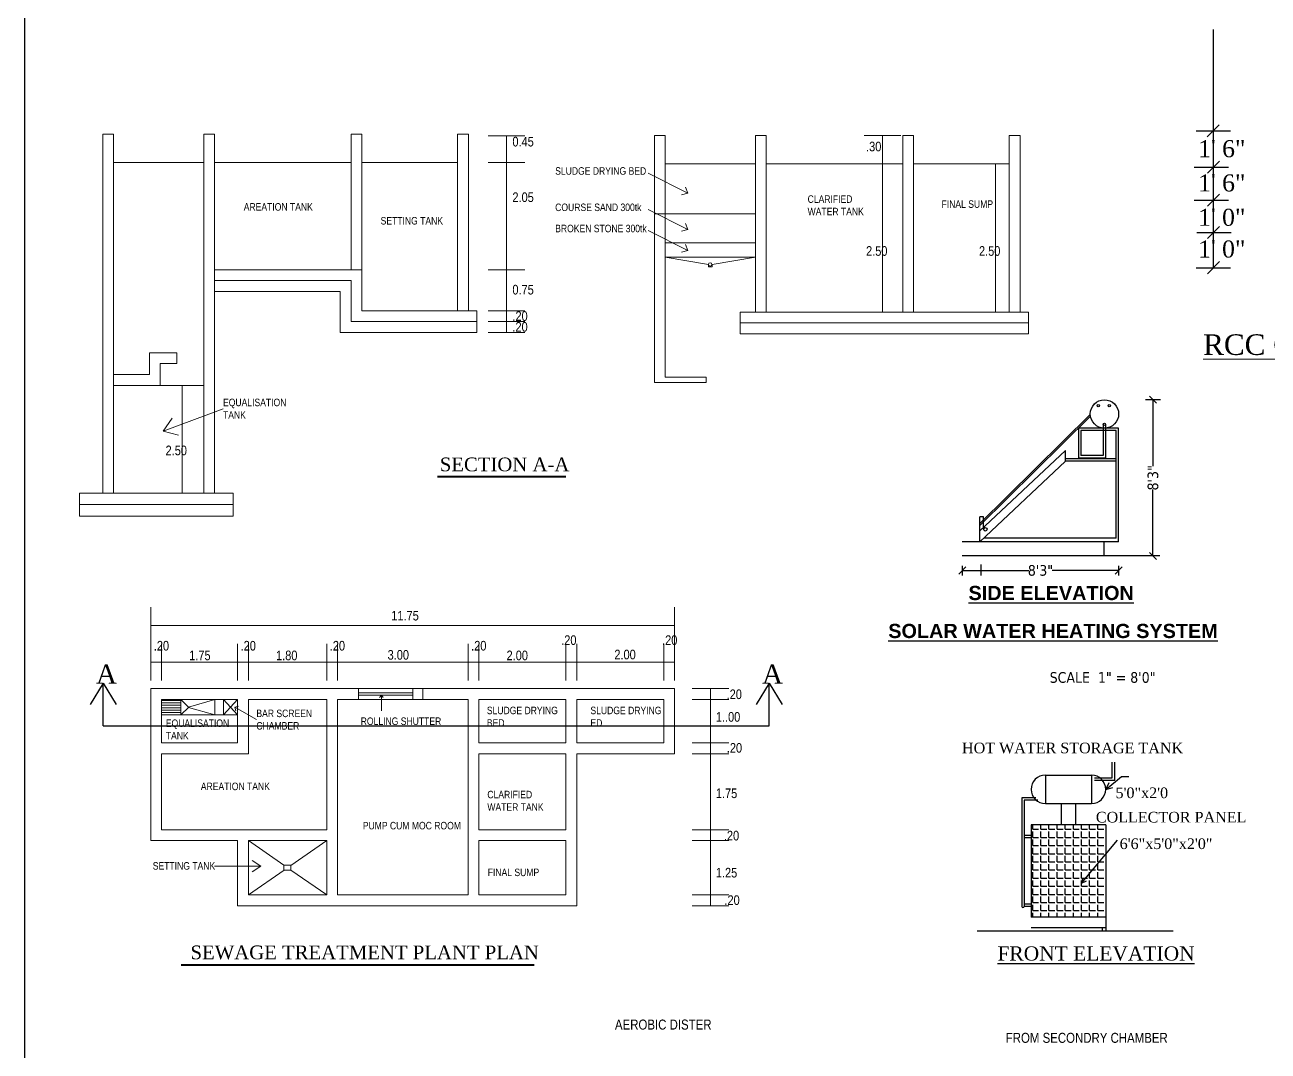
# Model space of a CAD drawing. Header units: metres. Extents: x 3520 to 17931, y 2577 to 6638.
# Drawn here: x 12746 to 14519, y 4352 to 5815 of the extents above; entities that cross this region are included whole.
import ezdxf

# ---------------------------------------------------------------- set-up
doc = ezdxf.new("R2010")
doc.units = ezdxf.units.M
doc.header["$MEASUREMENT"] = 0
doc.styles.add('ANAND', font='times.ttf')
doc.styles.add('STYLE2', font='tahoma.ttf', dxfattribs={"height": 10})
doc.styles.add('style4', font='arialbd.ttf', dxfattribs={"height": 12})

# ---------------------------------------------------------------- blocks, each defined once
blk = doc.blocks.new('_Oblique')
at = {"color": 0, "linetype": 'ByBlock', "lineweight": -2}
blk.add_line((-0.5, -0.5), (0.5, 0.5), dxfattribs=at)
blk = doc.blocks.new('A$C106F4E2D')
at = {"color": 2}
for p, q in [((235.6, 242.8), (222.9, 242.8)), ((235, 110.8), (222.3, 110.8)), ((68.1, 102.5), (68.1, 94.4)), ((200.3, 102.5), (200.3, 94.4))]:
    blk.add_line(p, q, dxfattribs=at)
at = {"color": 4}
for p, q in [((229.3, 242.8), (229.3, 186.8)), ((229.3, 110.8), (229.3, 166.9)), ((68.1, 98.5), (124.3, 98.5)), ((200.3, 98.5), (144.2, 98.5))]:
    blk.add_line(p, q, dxfattribs=at)
for p, q in [((176.3, 230.3), (83.1, 138.1)), ((176.4, 228.9), (83.1, 136.6)), ((187.3, 222.1), (187.3, 195.8)), ((189.3, 222.1), (189.3, 193.8)), ((166.4, 218.8), (166.4, 193.8)), ((200.3, 218.8), (166.4, 218.8)), ((168.4, 216.8), (168.4, 195.8)), ((198.3, 216.8), (168.4, 216.8)), ((198.3, 125.8), (198.3, 216.8)), ((200.3, 122.8), (200.3, 218.8)), ((155.5, 200), (83.1, 132)), ((155.5, 190.8), (155.5, 200)), ((155.5, 190.8), (83.1, 122.8)), ((198.3, 192.8), (155.5, 192.8)), ((198.3, 190.8), (155.5, 190.8)), ((166.4, 193.8), (189.3, 193.8)), ((187.3, 195.8), (168.4, 195.8)), ((86.1, 143.8), (83.1, 143.8)), ((83.1, 122.8), (83.1, 143.8)), ((86.1, 134.8), (86.1, 143.8)), ((200.3, 122.8), (68.1, 122.8)), ((198.3, 125.8), (86.3, 125.8)), ((188.1, 110.8), (188.1, 122.8)), ((228.8, 110.8), (68.1, 110.8)), ((84.1, 94.4), (84.1, 103.6))]:
    blk.add_line(p, q)
for centre, radius in [((188.3, 230.8), 12), ((183, 237.9), 1), ((192.3, 237.9), 1), ((188.3, 222), 1), ((87.6, 133.3), 1.5)]:
    blk.add_circle(centre, radius)
at = {"color": 4, "xscale": 6, "yscale": 6, "zscale": 6}
for p, rotation in [((229.3, 242.8), 90), ((229.3, 110.8), 270), ((68.1, 98.5), 180)]:
    blk.add_blockref('_Oblique', p, dxfattribs=dict(at, rotation=rotation))
blk.add_blockref('_Oblique', (200.3, 98.5), dxfattribs=at)
at = {"color": 6}
for s, height, style, p in [('%%USIDE ELEVATION', 12, 'style4', (73.4, 73.5)), ('%%USOLAR WATER HEATING SYSTEM', 12, 'style4', (5.6, 41.4)), ('SCALE  1" = 8\'0"', 9, 'STYLE2', (142, 3.6))]:
    blk.add_text(s, height=height, dxfattribs=dict(at, style=style)).set_placement(p)
at = {"color": 1, "insert": (229.3, 176.8), "char_height": 9, "attachment_point": 5, "rotation": 90, "style": 'STYLE2'}
blk.add_mtext('\\A1;8\'3"', dxfattribs=at)
at = {"color": 1, "insert": (134.2, 98.5), "char_height": 9, "attachment_point": 5, "style": 'STYLE2'}
blk.add_mtext('\\A1;8\'3"', dxfattribs=at)

msp = doc.modelspace()

# ---------------------------------------------------------------- hatches: boundary and pattern name
h = msp.add_hatch()
h.set_pattern_fill('ANGLE', color=0, scale=42.1875, style=0)
h.set_pattern_definition([(0, (2164.48, 1987.904), (0, 11.601562), [8.4375, -3.164062]), (90, (2164.48, 1987.904), (-11.601562, 7e-16), [8.4375, -3.164062])])
h.paths.add_polyline_path([(14181.457, 4542.629), (14287.77, 4542.629), (14287.77, 4674.254), (14181.457, 4674.254)])
h.paths.add_polyline_path([(14306.074, 4645.972), (14519.087, 4645.972), (14519.087, 4669.546), (14306.074, 4669.546)], flags=9)

# ---------------------------------------------------------------- linework, layer by layer
at = {"color": 0, "linetype": 'ByBlock', "lineweight": -2}
msp.add_line((14441.354, 5468.809), (14441.354, 5808.285), dxfattribs=at)
at = {"color": 0, "lineweight": 20}
for p, q in [((12857.527, 5147.15), (12857.527, 5659.001)), ((12857.527, 5659.001), (12872.904, 5659.001)), ((12872.904, 5147.15), (12872.904, 5659.001)), ((13001.536, 5147.15), (13001.536, 5659.001)), ((13001.536, 5659.001), (13016.913, 5659.001)), ((13016.913, 5147.15), (13016.913, 5659.001)), ((13211.542, 5465.686), (13211.542, 5659.001)), ((13211.542, 5659.001), (13226.919, 5659.001)), ((13226.919, 5465.686), (13226.919, 5659.001)), ((13363.524, 5407.222), (13363.524, 5659.001)), ((13363.524, 5659.001), (13378.902, 5659.001)), ((13378.902, 5407.222), (13378.902, 5659.001)), ((13459.435, 5656.725), (13407.115, 5656.725)), ((13433.275, 5656.725), (13433.275, 5465.958)), ((13644.323, 5657.156), (13659.7, 5657.156)), ((13644.323, 5305.161), (13644.323, 5657.156)), ((13659.7, 5312.849), (13659.7, 5657.156)), ((13788.332, 5657.156), (13803.709, 5657.156)), ((13788.332, 5405.378), (13788.332, 5657.156)), ((13803.709, 5405.378), (13803.709, 5657.156)), ((13995.678, 5657.156), (13943.357, 5657.156)), ((13969.518, 5617.095), (13969.518, 5657.156)), ((13998.338, 5657.156), (14013.715, 5657.156)), ((13998.338, 5405.378), (13998.338, 5657.156)), ((14013.715, 5463.841), (14013.715, 5657.156)), ((14150.321, 5657.156), (14165.698, 5657.156)), ((14150.321, 5405.378), (14150.321, 5657.156)), ((14165.698, 5405.378), (14165.698, 5657.156)), ((12872.904, 5618.94), (13001.536, 5618.94)), ((13016.913, 5618.94), (13211.542, 5618.94)), ((13226.919, 5618.94), (13363.524, 5618.94)), ((13459.435, 5618.94), (13407.115, 5618.94)), ((13635.181, 5603.697), (13691.734, 5575.222)), ((13659.7, 5617.095), (13788.332, 5617.095)), ((13803.709, 5617.095), (13998.338, 5617.095)), ((13995.678, 5617.095), (13943.357, 5617.095)), ((13969.518, 5617.095), (13969.518, 5405.378)), ((14013.715, 5617.095), (14150.321, 5617.095)), ((14130.547, 5617.095), (14130.547, 5405.378)), ((13691.734, 5575.222), (13683.006, 5572.76)), ((13691.734, 5575.222), (13688.514, 5583.7)), ((13635.181, 5551.849), (13691.734, 5523.374)), ((13659.7, 5545.386), (13644.323, 5545.386)), ((13659.7, 5545.386), (13788.332, 5545.386)), ((13691.734, 5523.374), (13688.514, 5531.852)), ((13635.181, 5521.654), (13691.734, 5493.18)), ((13691.734, 5523.374), (13683.006, 5520.912)), ((13659.7, 5504.38), (13788.332, 5504.38)), ((13691.734, 5493.18), (13688.514, 5501.657)), ((13659.7, 5483.877), (13788.332, 5483.877)), ((13659.7, 5483.877), (13721.453, 5473.248)), ((13691.734, 5493.18), (13683.006, 5490.718)), ((13788.332, 5483.877), (13726.579, 5473.248)), ((13016.913, 5465.686), (13226.919, 5465.686)), ((13226.919, 5407.222), (13226.919, 5465.686)), ((13459.435, 5465.958), (13407.115, 5465.958)), ((13433.275, 5465.958), (13433.275, 5376.468)), ((13721.453, 5473.248), (13721.453, 5469.804)), ((13721.453, 5469.804), (13726.579, 5469.804)), ((13726.579, 5473.248), (13726.579, 5469.804)), ((14013.715, 5405.378), (14013.715, 5463.841)), ((13016.913, 5450.309), (13211.542, 5450.309)), ((13211.542, 5391.845), (13211.542, 5450.309)), ((13016.913, 5434.931), (13196.164, 5434.931)), ((13196.164, 5376.468), (13196.164, 5434.931)), ((13211.542, 5391.845), (13390.793, 5391.845)), ((13226.919, 5407.222), (13390.793, 5407.222)), ((13390.793, 5407.222), (13390.793, 5376.468)), ((13459.435, 5407.222), (13407.115, 5407.222)), ((13459.435, 5391.845), (13407.115, 5391.845)), ((13766.709, 5405.378), (14177.589, 5405.378)), ((13766.709, 5405.378), (13766.709, 5374.623)), ((13766.709, 5390), (14177.589, 5390)), ((14177.589, 5405.378), (14177.589, 5374.623)), ((13196.164, 5376.468), (13390.793, 5376.468)), ((13459.435, 5376.468), (13407.115, 5376.468)), ((13766.709, 5374.623), (14177.589, 5374.623)), ((12924.151, 5347.546), (12963.243, 5347.546)), ((12924.151, 5347.546), (12924.151, 5316.301)), ((12963.243, 5332.168), (12963.243, 5347.546)), ((12939.528, 5332.168), (12963.243, 5332.168)), ((12939.528, 5332.168), (12939.528, 5300.924)), ((12872.904, 5316.301), (12924.151, 5316.301)), ((13644.323, 5305.161), (13718.199, 5305.161)), ((13659.7, 5312.849), (13718.199, 5312.849)), ((13718.199, 5312.849), (13718.199, 5305.161)), ((12872.904, 5300.924), (12939.528, 5300.924)), ((12939.528, 5300.924), (13001.536, 5300.924)), ((12970.532, 5300.924), (12970.532, 5147.15)), ((13029.005, 5267.724), (12943.585, 5235.49)), ((12943.585, 5235.49), (12956.334, 5254.024)), ((12943.585, 5235.49), (12965.4, 5229.999)), ((12857.527, 5147.15), (12824.094, 5147.15)), ((12824.094, 5147.15), (12824.094, 5114.597)), ((12857.527, 5147.15), (13043.524, 5147.15)), ((13043.524, 5114.597), (13043.524, 5147.15)), ((12824.094, 5130.874), (13043.524, 5130.874)), ((12824.094, 5114.597), (13043.524, 5114.597)), ((12925.986, 4932.435), (12925.986, 4984.756)), ((13673.038, 4932.435), (13673.038, 4984.756)), ((12925.986, 4958.596), (13673.038, 4958.596)), ((12925.986, 4880.265), (12925.986, 4932.585)), ((12941.364, 4880.265), (12941.364, 4932.585)), ((13049.825, 4880.265), (13049.825, 4932.585)), ((13065.203, 4880.265), (13065.203, 4932.585)), ((13176.945, 4880.265), (13176.945, 4932.585)), ((13192.322, 4880.265), (13192.322, 4932.585)), ((13378.572, 4880.265), (13378.572, 4932.585)), ((13393.95, 4880.265), (13393.95, 4932.585)), ((13518.117, 4880.265), (13518.117, 4932.585)), ((13533.494, 4880.265), (13533.494, 4932.585)), ((13657.661, 4880.265), (13657.661, 4932.585)), ((13673.038, 4880.265), (13673.038, 4932.585)), ((12925.986, 4906.425), (12941.364, 4906.425)), ((12941.364, 4906.425), (13049.825, 4906.425)), ((12941.364, 4906.425), (12941.364, 4906.425)), ((13049.825, 4906.425), (13065.203, 4906.425)), ((13049.825, 4906.425), (13049.825, 4906.425)), ((13065.203, 4906.425), (13176.945, 4906.425)), ((13065.203, 4906.425), (13065.203, 4906.425)), ((13176.945, 4906.425), (13192.322, 4906.425)), ((13176.945, 4906.425), (13176.945, 4906.425)), ((13192.322, 4906.425), (13378.572, 4906.425)), ((13192.322, 4906.425), (13192.322, 4906.425)), ((13378.572, 4906.425), (13393.95, 4906.425)), ((13378.572, 4906.425), (13378.572, 4906.425)), ((13393.95, 4906.425), (13518.117, 4906.425)), ((13393.95, 4906.425), (13393.95, 4906.425)), ((13518.117, 4906.425), (13533.494, 4906.425)), ((13518.117, 4906.425), (13518.117, 4906.425)), ((13533.494, 4906.425), (13657.661, 4906.425)), ((13533.494, 4906.425), (13533.494, 4906.425)), ((13657.661, 4906.425), (13657.661, 4906.425)), ((13657.661, 4906.425), (13673.038, 4906.425)), ((13673.038, 4906.425), (13673.038, 4906.425)), ((12925.986, 4868.533), (13673.038, 4868.533)), ((12925.986, 4868.533), (12925.986, 4651.855)), ((13222.281, 4853.155), (13222.281, 4868.533)), ((13222.281, 4862.552), (13299.512, 4862.552)), ((13222.281, 4859.135), (13299.512, 4859.135)), ((13254.951, 4859.135), (13252.309, 4856.04)), ((13254.951, 4859.135), (13257.592, 4856.04)), ((13254.951, 4859.135), (13254.951, 4836.886)), ((13299.512, 4868.533), (13299.512, 4853.155)), ((13313.76, 4868.533), (13313.76, 4853.155)), ((13673.038, 4868.533), (13673.038, 4775.694)), ((13750.376, 4868.533), (13698.056, 4868.533)), ((13724.216, 4868.533), (13724.216, 4853.155)), ((12941.364, 4853.155), (13049.825, 4853.155)), ((12941.364, 4853.155), (12941.364, 4791.072)), ((12969.04, 4851.594), (12941.364, 4851.594)), ((12969.04, 4848.177), (12941.364, 4848.177)), ((12969.04, 4844.76), (12941.364, 4844.76)), ((12969.04, 4841.342), (12941.364, 4841.342)), ((12969.04, 4853.155), (12979.836, 4842.123)), ((12969.04, 4853.155), (12969.04, 4831.091)), ((12969.04, 4831.091), (12980.069, 4841.885)), ((12979.836, 4842.123), (13017.523, 4853.155)), ((12979.836, 4841.657), (13017.523, 4831.091)), ((13017.523, 4853.155), (13017.523, 4831.091)), ((13029.462, 4853.155), (13029.462, 4831.091)), ((13029.462, 4853.155), (13049.825, 4831.091)), ((13029.462, 4831.091), (13049.825, 4853.155)), ((13045.993, 4842.124), (13051.253, 4843.61)), ((13045.993, 4842.124), (13076.563, 4824.249)), ((13045.993, 4842.124), (13047.277, 4836.811)), ((13049.825, 4853.155), (13049.825, 4791.072)), ((13065.203, 4853.155), (13176.945, 4853.155)), ((13065.203, 4853.155), (13065.203, 4775.694)), ((13176.945, 4853.155), (13176.945, 4667.233)), ((13192.322, 4853.155), (13378.572, 4853.155)), ((13192.322, 4853.155), (13192.322, 4574.251)), ((13378.572, 4853.155), (13378.572, 4574.251)), ((13393.95, 4853.155), (13518.117, 4853.155)), ((13393.95, 4853.155), (13393.95, 4791.072)), ((13518.117, 4853.155), (13518.117, 4791.072)), ((13533.494, 4853.155), (13657.661, 4853.155)), ((13533.494, 4853.155), (13533.494, 4791.072)), ((13657.661, 4853.155), (13657.661, 4791.072)), ((13750.376, 4853.155), (13698.056, 4853.155)), ((13724.216, 4853.155), (13724.216, 4791.072)), ((12969.04, 4837.925), (12941.364, 4837.925)), ((12969.04, 4834.508), (12941.364, 4834.508)), ((12969.04, 4831.091), (12941.364, 4831.091)), ((12969.04, 4831.091), (13049.825, 4831.091)), ((12941.364, 4791.072), (13049.825, 4791.072)), ((13393.95, 4791.072), (13518.117, 4791.072)), ((13533.494, 4791.072), (13657.661, 4791.072)), ((13750.376, 4791.072), (13698.056, 4791.072)), ((13724.216, 4791.072), (13724.216, 4775.694)), ((12941.364, 4775.694), (13065.203, 4775.694)), ((12941.364, 4775.694), (12941.364, 4667.233)), ((13393.95, 4775.694), (13518.117, 4775.694)), ((13393.95, 4775.694), (13393.95, 4667.233)), ((13518.117, 4775.694), (13518.117, 4667.233)), ((13533.494, 4775.694), (13673.038, 4775.694)), ((13533.494, 4775.694), (13533.494, 4558.874)), ((13750.376, 4775.694), (13698.056, 4775.694)), ((13724.216, 4775.694), (13724.216, 4667.233)), ((12941.364, 4667.233), (13176.945, 4667.233)), ((13393.95, 4667.233), (13518.117, 4667.233)), ((13750.376, 4667.233), (13698.056, 4667.233)), ((13724.216, 4667.233), (13724.216, 4651.855)), ((12925.986, 4651.855), (13049.825, 4651.855)), ((13049.825, 4651.855), (13049.825, 4558.874)), ((13065.203, 4651.855), (13115.829, 4616.696)), ((13065.203, 4651.855), (13176.945, 4651.855)), ((13065.203, 4651.855), (13065.203, 4574.251)), ((13125.922, 4616.42), (13176.945, 4651.855)), ((13176.945, 4651.855), (13176.945, 4574.251)), ((13393.95, 4651.855), (13518.117, 4651.855)), ((13393.95, 4651.855), (13393.95, 4574.251)), ((13518.117, 4651.855), (13518.117, 4574.251)), ((13750.376, 4651.855), (13698.056, 4651.855)), ((13724.216, 4651.855), (13724.216, 4574.251)), ((13016.889, 4615.214), (13082.962, 4615.214)), ((13082.962, 4615.214), (13070.436, 4623.214)), ((13082.962, 4615.214), (13070.436, 4607.214)), ((13065.203, 4574.251), (13116.225, 4609.686)), ((13125.922, 4609.686), (13176.945, 4574.251)), ((13049.825, 4558.874), (13533.494, 4558.874)), ((13065.203, 4574.251), (13176.945, 4574.251)), ((13192.322, 4574.251), (13378.572, 4574.251)), ((13393.95, 4574.251), (13518.117, 4574.251)), ((13750.376, 4574.251), (13698.056, 4574.251)), ((13750.376, 4558.874), (13698.056, 4558.874)), ((13724.216, 4574.251), (13724.216, 4558.874))]:
    msp.add_line(p, q, dxfattribs=at)
at = {"color": 0, "linetype": 'Continuous'}
for p, q in [((14416.928, 5663.782), (14465.528, 5663.782)), ((14414.112, 5612.006), (14462.712, 5612.006)), ((14414.112, 5564.921), (14462.712, 5564.921)), ((14417.933, 5519.11), (14466.533, 5519.11)), ((14416.928, 5468.809), (14465.528, 5468.809))]:
    msp.add_line(p, q, dxfattribs=at)
at = {"color": 0, "linetype": 'Continuous', "lineweight": 0}
for p, q in [((14432.636, 5655.19), (14449.819, 5672.373)), ((14432.763, 5603.414), (14449.945, 5620.597)), ((14432.763, 5556.33), (14449.945, 5573.513)), ((14432.763, 5510.518), (14449.945, 5527.701)), ((14432.763, 5460.217), (14449.945, 5477.4))]:
    msp.add_line(p, q, dxfattribs=at)
at = {"ltscale": 6}
for p, q in [((13334.941, 5171.567), (13518.051, 5171.567)), ((13334.941, 5170.567), (13518.051, 5170.567)), ((12969.383, 4474.984), (13472.754, 4474.984)), ((12969.383, 4473.984), (13472.754, 4473.984))]:
    msp.add_line(p, q, dxfattribs=at)
at = {"color": 0, "ltscale": 6}
for p, q in [((12858.034, 4876.339), (12839.33, 4845.975)), ((12858.034, 4815.214), (12858.034, 4876.339)), ((12858.034, 4876.339), (12876.738, 4845.975)), ((13807.853, 4876.339), (13789.149, 4845.975)), ((13807.853, 4815.214), (13807.853, 4876.339)), ((13807.853, 4876.339), (13826.557, 4845.975)), ((12858.034, 4815.214), (13807.853, 4815.214))]:
    msp.add_line(p, q, dxfattribs=at)
at = {"color": 0}
for p, q in [((14297.227, 4741.121), (14297.227, 4763.617)), ((14300.602, 4737.746), (14300.602, 4763.617)), ((14201.707, 4745.129), (14201.707, 4704.629)), ((14201.707, 4745.129), (14267.52, 4745.129)), ((14267.52, 4745.129), (14267.52, 4704.629)), ((14271.868, 4741.121), (14297.227, 4741.121)), ((14271.868, 4737.746), (14300.602, 4737.746)), ((14287.77, 4724.879), (14310.362, 4742.976)), ((14287.77, 4724.879), (14292.577, 4734.417)), ((14310.362, 4742.976), (14320.983, 4742.976)), ((14287.77, 4724.879), (14298.127, 4727.488)), ((14188.375, 4712.766), (14167.957, 4712.766)), ((14167.957, 4712.766), (14167.957, 4557.816)), ((14190.86, 4709.391), (14171.332, 4709.391)), ((14171.332, 4709.391), (14171.332, 4557.816)), ((14201.707, 4704.629), (14267.52, 4704.629)), ((14224.489, 4704.629), (14224.489, 4674.254)), ((14244.739, 4704.629), (14244.739, 4674.254)), ((14287.77, 4674.254), (14181.457, 4674.254)), ((14181.457, 4674.254), (14181.457, 4542.629)), ((14287.77, 4674.254), (14287.77, 4542.629)), ((14181.457, 4659.066), (14171.332, 4659.066)), ((14181.457, 4655.691), (14171.332, 4655.691)), ((14253.308, 4590.872), (14304.479, 4652.473)), ((14253.308, 4590.872), (14255.424, 4598.711)), ((14253.308, 4590.872), (14260.626, 4594.389)), ((14181.457, 4561.191), (14171.332, 4561.191)), ((14181.457, 4557.816), (14171.332, 4557.816)), ((14287.77, 4542.629), (14181.457, 4542.629)), ((14287.77, 4542.629), (14287.77, 4522.379)), ((14384.003, 4522.379), (14104.309, 4522.379)), ((14287.77, 4527.441), (14181.457, 4527.441)), ((14282.707, 4527.441), (14282.707, 4522.379))]:
    msp.add_line(p, q, dxfattribs=at)
at = {"color": 0, "ltscale": 6}
msp.add_lwpolyline([(12746.414, 6638.259), (17930.714, 6638.259), (17930.714, 3138.32), (12746.414, 3138.32)], close=True, dxfattribs=at)
at = {"color": 0, "lineweight": 20}
msp.add_lwpolyline([(13115.829, 4616.696), (13125.922, 4616.696), (13125.922, 4609.686), (13115.829, 4609.686)], close=True, dxfattribs=at)
msp.add_circle((13723.714, 5473.494), 2.44, dxfattribs=at)
at = {"color": 0}
for centre, radius, start, end in [((14201.707, 4724.879), 20.25, 90, 270), ((14267.52, 4724.879), 20.25, 270, 90), ((14169.645, 4557.816), 1.688, 180, 0)]:
    msp.add_arc(centre, radius, start, end, dxfattribs=at)

# ---------------------------------------------------------------- block references
at = {"color": 0, "linetype": 'Continuous', "lineweight": 0, "xscale": 1.6875, "yscale": 1.6875, "zscale": 1.6875}
msp.add_blockref('A$C106F4E2D', (13968.267, 4870.761), dxfattribs=at)

# ---------------------------------------------------------------- texts
at = {"color": 0, "linetype": 'Continuous', "style": 'ANAND'}
for s, p in [('1\' 6"', (14419.636, 5626.401)), ('1\' 6"', (14419.636, 5577.522)), ('1\' 0"', (14419.636, 5528.524)), ('1\' 0"', (14419.636, 5483.281))]:
    msp.add_text(s, height=24.3, dxfattribs=at).set_placement(p)
at = {"color": 0, "lineweight": 20, "style": 'ANAND'}
for s, height, p in [('%%URCC COLUMN DETAILS', 29.36088, (14426.759, 5344.394)), ('SECTION A-A', 19.57392, (13338.113, 5178.475)), ('SEWAGE TREATMENT PLANT PLAN', 19.57392, (12982.625, 4482.561))]:
    msp.add_text(s, height=height, dxfattribs=at).set_placement(p)
at = {"color": 0, "style": 'ANAND'}
for s, height, p in [('A', 27.337, (12847.882, 4875.634)), ('A', 27.337, (13797.702, 4875.634)), ('HOT WATER STORAGE TANK', 15.1875, (14082.88, 4776.272)), ('5\'0"x2\'0', 15.1875, (14301.826, 4712.291)), ('COLLECTOR PANEL', 15.1875, (14273.721, 4677.588)), ('6\'6"x5\'0"x2\'0"', 15.1875, (14307.709, 4639.717)), ('%%UFRONT ELEVATION', 20.25, (14133.43, 4480.704))]:
    msp.add_text(s, height=height, dxfattribs=at).set_placement(p)
at = {"color": 0, "lineweight": 20, "attachment_point": 4, "style": 'ANAND'}
for s, insert, char_height, width in [('{\\fARIAL NARROW|b0|i0|c0|p34;0.45}', (13441.705, 5648.473), 13.66875, 534.3627), ('{\\fARIAL NARROW|b0|i0|c0|p34;.30}', (13946.065, 5641.488), 13.66875, 534.3627), ('{\\fARIAL NARROW|b0|i0|c0|p34;SLUDGE DRYING BED}', (13502.711, 5606.668), 10.67871, 667.95337), ('{\\fARIAL NARROW|b0|i0|c0|p34;2.05}', (13441.705, 5569.208), 13.66875, 534.3627), ('{\\fARIAL NARROW|b0|i0|c0|p34;CLARIFIED\\PWATER TANK}', (13862.687, 5557.731), 10.67871, 667.95337), ('{\\fARIAL NARROW|b0|i0|c0|p34;AREATION TANK}', (13058.554, 5555.432), 10.67871, 667.95337), ('{\\fARIAL NARROW|b0|i0|c0|p34;COURSE SAND 300tk}', (13502.711, 5554.82), 10.67871, 667.95337), ('{\\fARIAL NARROW|b0|i0|c0|p34;FINAL SUMP}', (14053.687, 5559.405), 10.67871, 667.95337), ('{\\fARIAL NARROW|b0|i0|c0|p34;SETTING TANK}', (13253.744, 5535.626), 10.67871, 667.95337), ('{\\fARIAL NARROW|b0|i0|c0|p34;BROKEN STONE 300tk}', (13502.711, 5524.626), 10.67871, 667.95337), ('{\\fARIAL NARROW|b0|i0|c0|p34;2.50}', (13946.065, 5492.558), 13.66875, 534.3627), ('{\\fARIAL NARROW|b0|i0|c0|p34;2.50}', (14107.095, 5492.558), 13.66875, 534.3627), ('{\\fARIAL NARROW|b0|i0|c0|p34;0.75}', (13441.705, 5437.362), 13.66875, 534.3627), ('{\\fARIAL NARROW|b0|i0|c0|p34;.20}', (13441.705, 5399.712), 13.66875, 534.3627), ('{\\fARIAL NARROW|b0|i0|c0|p34;.20}', (13441.705, 5384.334), 13.66875, 534.3627), ('{\\fARIAL NARROW|b0|i0|c0|p34;EQUALISATION\\PTANK}', (13029.005, 5267.724), 10.67871, 667.95337), ('{\\fARIAL NARROW|b0|i0|c0|p34;2.50}', (12947.079, 5208.117), 13.66875, 534.3627), ('{\\fARIAL NARROW|b0|i0|c0|p34;11.75}', (13269.014, 4972.495), 13.66875, 534.3627), ('{\\fARIAL NARROW|b0|i0|c0|p34;.20}', (12930.279, 4929.569), 13.66875, 534.3627), ('{\\fARIAL NARROW|b0|i0|c0|p34;.20}', (13054.118, 4929.569), 13.66875, 534.3627), ('{\\fARIAL NARROW|b0|i0|c0|p34;.20}', (13181.238, 4929.569), 13.66875, 534.3627), ('{\\fARIAL NARROW|b0|i0|c0|p34;.20}', (13382.865, 4929.569), 13.66875, 534.3627), ('{\\fARIAL NARROW|b0|i0|c0|p34;.20}', (13511.294, 4937.591), 13.66875, 534.3627), ('{\\fARIAL NARROW|b0|i0|c0|p34;.20}', (13655.161, 4937.591), 13.66875, 534.3627), ('{\\fARIAL NARROW|b0|i0|c0|p34;1.75}', (12980.8, 4915.769), 13.66875, 534.3627), ('{\\fARIAL NARROW|b0|i0|c0|p34;1.80}', (13104.639, 4915.769), 13.66875, 534.3627), ('{\\fARIAL NARROW|b0|i0|c0|p34;3.00}', (13263.732, 4916.588), 13.66875, 534.3627), ('{\\fARIAL NARROW|b0|i0|c0|p34;2.00}', (13433.386, 4915.769), 13.66875, 534.3627), ('{\\fARIAL NARROW|b0|i0|c0|p34;2.00}', (13587.134, 4917.003), 13.66875, 534.3627), ('{\\fARIAL NARROW|b0|i0|c0|p34;.20}', (13747.205, 4860.351), 13.66875, 534.3627), ('{\\fARIAL NARROW|b0|i0|c0|p34;SLUDGE DRYING \\PBED}', (13405.255, 4828.487), 10.67871, 668.06016), ('{\\fARIAL NARROW|b0|i0|c0|p34;SLUDGE DRYING \\PED}', (13552.981, 4828.487), 10.67871, 668.06016), ('{\\fARIAL NARROW|b0|i0|c0|p34;EQUALISATION\\PTANK}', (12947.414, 4810.273), 10.67871, 667.95337), ('{\\fARIAL NARROW|b0|i0|c0|p34;BAR SCREEN \\PCHAMBER}', (13076.563, 4824.249), 10.67871, 667.95337), ('{\\fARIAL NARROW|b0|i0|c0|p34;ROLLING SHUTTER}', (13225.368, 4821.961), 10.67871, 667.95337), ('{\\fARIAL NARROW|b0|i0|c0|p34;1..00}', (13731.84, 4828.065), 13.66875, 534.3627), ('{\\fARIAL NARROW|b0|i0|c0|p34;.20}', (13747.482, 4783.953), 13.66875, 534.3627), ('{\\fARIAL NARROW|b0|i0|c0|p34;AREATION TANK}', (12997.345, 4729.014), 10.67871, 667.95337), ('{\\fARIAL NARROW|b0|i0|c0|p34;CLARIFIED\\PWATER TANK}', (13405.968, 4708.527), 10.67871, 667.95337), ('{\\fARIAL NARROW|b0|i0|c0|p34;1.75}', (13731.84, 4719.164), 13.66875, 534.3627), ('{\\fARIAL NARROW|b0|i0|c0|p34;PUMP CUM MOC ROOM}', (13228.343, 4673.041), 10.67871, 667.95337), ('{\\fARIAL NARROW|b0|i0|c0|p34;.20}', (13743.286, 4658.77), 13.66875, 534.3627), ('{\\fARIAL NARROW|b0|i0|c0|p34;SETTING TANK}', (12928.811, 4615.636), 10.67871, 667.95337), ('{\\fARIAL NARROW|b0|i0|c0|p34;FINAL SUMP}', (13406.484, 4606.417), 10.67871, 667.95337), ('{\\fARIAL NARROW|b0|i0|c0|p34;1.25}', (13731.84, 4605.941), 13.66875, 534.3627), ('{\\fARIAL NARROW|b0|i0|c0|p34;.20}', (13744.083, 4566.798), 13.66875, 534.3627), ('{\\fARIAL NARROW|b0|i0|c0|p34;AEROBIC DISTER}', (13587.932, 4389.304), 14.23828, 890.60449), ('{\\fARIAL NARROW|b0|i0|c0|p34;FROM SECONDRY CHAMBER}', (14145.25, 4370.39), 14.23828, 890.60449)]:
    msp.add_mtext(s, dxfattribs=dict(at, insert=insert, char_height=char_height, width=width))

doc.saveas('drawing.dxf')
